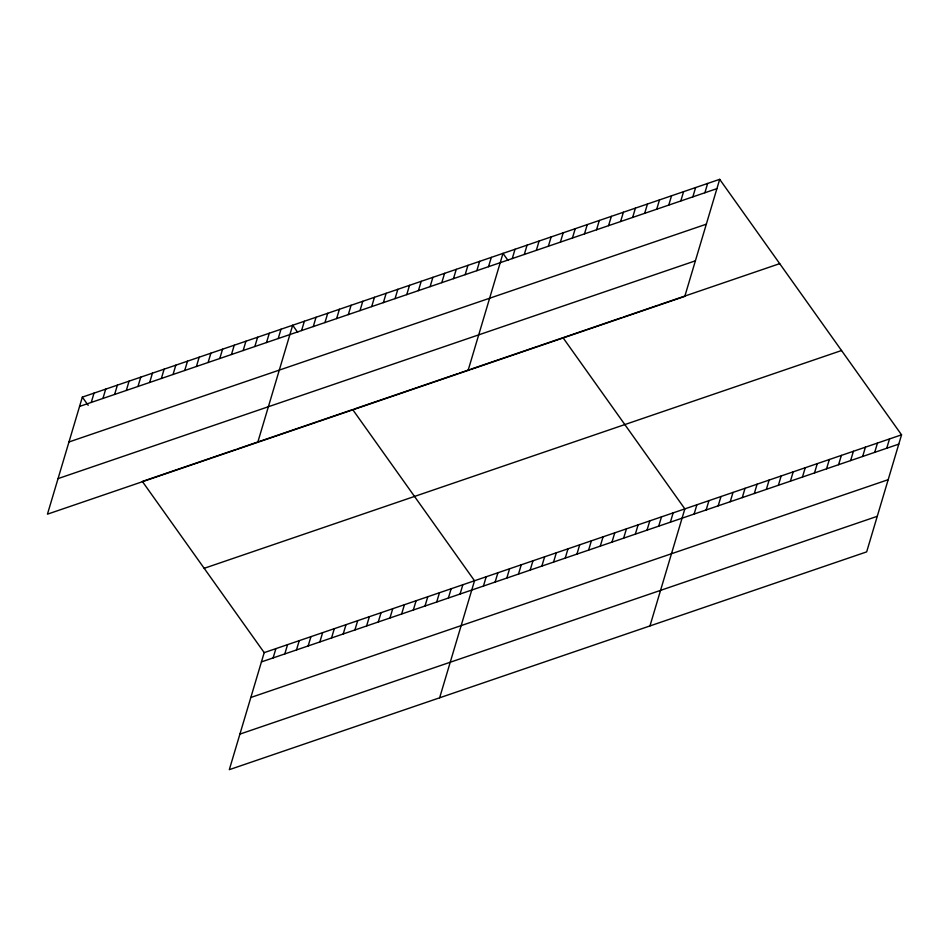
<?xml version="1.0" encoding="UTF-8"?>
<svg xmlns="http://www.w3.org/2000/svg" width="949" height="949" viewBox="0 0 949 949"><rect width="100%" height="100%" fill="white"/><g stroke="black" fill="none" stroke-linecap="round" stroke-linejoin="round"><path stroke-width="1.42" d="M82.338 397.121L47.45 514.168L684.798 296.373L719.686 179.337L82.338 397.121L88.174 405.318M91.258 402.423L94.022 393.135M102.943 398.438L105.707 389.137M114.627 394.44L117.391 385.14M126.312 390.454L129.076 381.154M137.996 386.457L140.76 377.156M149.681 382.471L152.445 373.171M161.366 378.473L164.13 369.173M173.05 374.475L175.814 365.187M184.735 370.49L187.499 361.189M196.419 366.492L199.183 357.192M208.104 362.506L210.88 353.206M219.788 358.508L222.564 349.208M231.473 354.511L234.249 345.222M243.158 350.525L245.933 341.225M254.842 346.527L257.618 337.227M266.527 342.542L269.302 333.241M278.211 338.544L280.987 329.244M257.772 442.293L292.672 325.258L297.666 332.28M301.58 330.56L304.356 321.26M313.265 326.563L316.041 317.263M324.949 322.577L327.725 313.277M336.634 318.579L339.41 309.279M348.319 314.594L351.094 305.293M360.003 310.596L362.779 301.296M211.164 457.928L142.35 481.44L264.202 652.627L229.314 769.663L866.662 551.879L901.55 434.832L719.686 179.337M371.688 306.598L374.464 297.298M273.11 657.93L275.886 648.63M383.372 302.612L386.148 293.312M284.795 653.932L287.571 644.632M395.057 298.615L397.833 289.315M296.479 649.946L299.255 640.646M406.741 294.629L409.517 285.329M308.164 645.949L310.94 636.649M418.426 290.631L421.202 281.331M319.849 641.963L322.624 632.663M430.111 286.634L432.886 277.345M331.533 637.965L334.309 628.665M441.795 282.648L444.571 273.348M343.218 633.968L345.994 624.679M453.48 278.65L456.255 269.35M354.902 629.982L357.678 620.682M465.164 274.664L467.94 265.364M366.587 625.984L369.363 616.684M476.849 270.667L479.625 261.366M378.271 621.998L381.047 612.698M488.533 266.669L491.309 257.381M389.956 618.001L392.732 608.7M468.106 370.43L502.994 253.383L507.988 260.406M401.641 614.003L404.416 604.715M512.258 258.567L515.034 249.267M413.325 610.017L416.101 600.717M524.299 254.451L527.075 245.15M425.01 606.02L427.785 596.719M536.339 250.334L539.115 241.046M436.694 602.034L439.47 592.734M548.38 246.23L551.144 236.93M448.379 598.036L451.155 588.736M560.42 242.114L563.184 232.813M460.063 594.038L462.839 584.75M572.449 237.997L575.224 228.697M439.636 697.8L474.524 580.752L352.684 409.565L317.63 421.546M584.489 233.881L587.265 224.581M483.444 586.055L486.208 576.755M596.53 229.777L599.305 220.476M495.129 582.069L497.893 572.769M608.57 225.66L611.346 216.36M506.813 578.071L509.577 568.771M620.61 221.544L623.386 212.244M518.498 574.086L521.262 564.785M632.651 217.428L635.415 208.128M530.183 570.088L532.947 560.788M644.691 213.311L647.455 204.023M541.867 566.09L544.631 556.802M656.72 209.207L659.496 199.907M553.552 562.105L556.316 552.804M668.76 205.091L671.536 195.791M565.236 558.107L568 548.807M680.801 200.974L683.577 191.674M576.921 554.121L579.685 544.821M692.841 196.858L695.617 187.558M588.605 550.123L591.369 540.823M704.882 192.742L707.657 183.454M600.29 546.126L603.054 536.837M611.975 542.14L614.738 532.84M623.659 538.142L626.423 528.842M635.344 534.157L638.108 524.856M647.028 530.159L649.792 520.859M658.713 526.161L661.477 516.873M670.397 522.175L673.161 512.875M649.958 625.925L684.846 508.878L563.006 337.702M694.122 514.061L696.886 504.773M706.151 509.957L708.927 500.657M718.191 505.841L720.967 496.541M730.232 501.724L733.008 492.424M742.272 497.608L745.048 488.308M754.313 493.504L757.088 484.204M766.353 489.387L769.117 480.087M778.394 485.271L781.157 475.971M790.434 481.155L793.198 471.855M802.463 477.039L805.238 467.75M814.503 472.934L817.279 463.634M826.543 468.818L829.319 459.518M838.584 464.702L841.36 455.401M850.624 460.585L853.4 451.285M862.665 456.469L865.429 447.181M874.705 452.365L877.469 443.064M886.734 448.248L889.51 438.948M79.574 406.421L716.922 188.637M68.969 441.973L706.317 224.189M58.055 478.604L695.403 260.821M212.469 457.477L235.838 449.494M237.131 449.055L257.903 441.949M259.207 441.51L316.325 421.985M353.977 409.126L433.171 382.067M434.476 381.617L457.845 373.633M459.138 373.194L469.53 369.636M470.823 369.197L538.344 346.124M539.637 345.685L550.029 342.138M551.322 341.687L585.747 329.932M587.087 329.469L621.868 317.583M623.196 317.132L657.977 305.246M659.318 304.783L779.71 263.644M204.189 568.309L841.538 350.525M264.202 652.627L901.55 434.832M261.426 661.916L898.774 444.132M250.833 697.479L888.181 479.684M239.907 734.111L877.256 516.315"/></g></svg>
